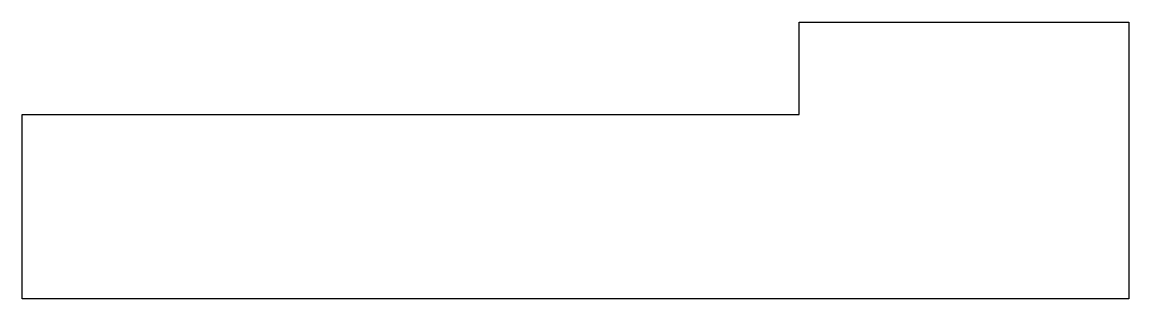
# Model space of a CAD drawing. Header units: millimetres. Extents: x -10 to 110, y -30 to 0.
import ezdxf

# ---------------------------------------------------------------- set-up
doc = ezdxf.new("R2010")
doc.units = ezdxf.units.MM
doc.layers.get('0').update_dxf_attribs({"linetype": 'CONTINUOUS'})

msp = doc.modelspace()

# ---------------------------------------------------------------- linework, layer by layer
msp.add_lwpolyline([(74.25, -10), (74.25, 0), (110, 0), (110, -30), (-10, -30), (-10, -10)], close=True)

doc.saveas('drawing.dxf')
